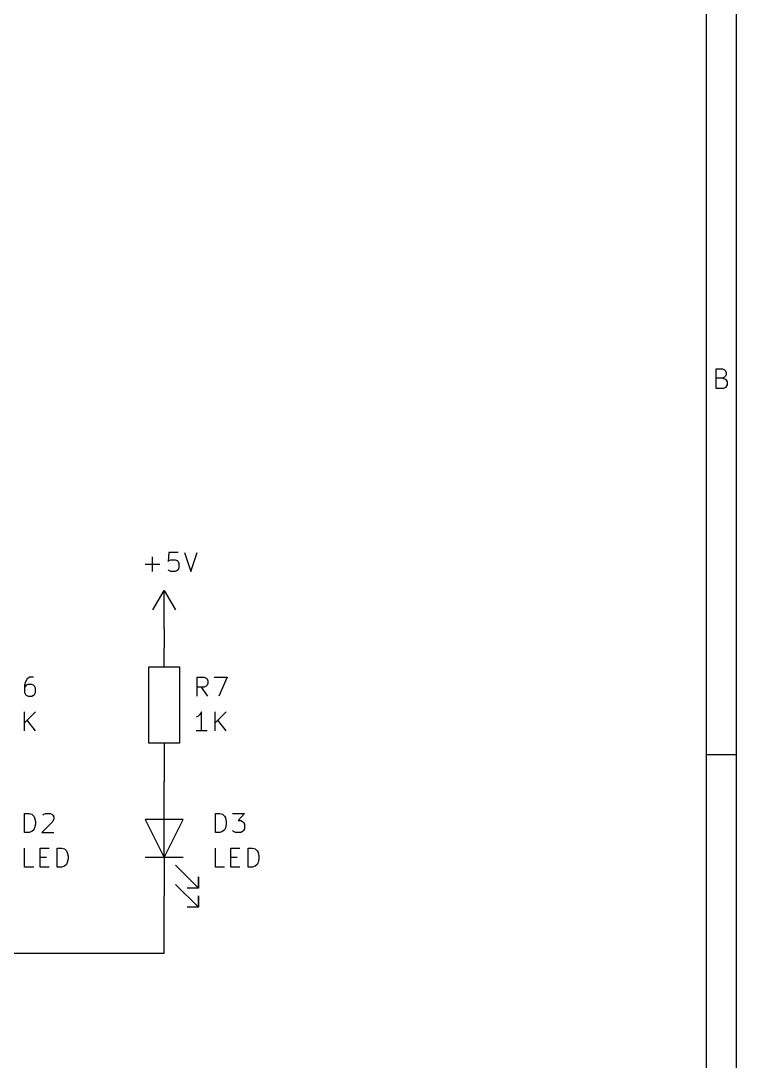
# Model space of a CAD drawing. Extents: x 0.4 to 11.3, y -7.9 to -0.4.
# Drawn here: x 9.424 to 11.299, y -5.134 to -2.406 of the extents above; entities that cross this region are included whole.
import ezdxf

# ---------------------------------------------------------------- set-up
doc = ezdxf.new("R2010")
doc.units = 0
doc.header["$MEASUREMENT"] = 0
for name, color, linetype in [('CYAN2', 4, 'CONTINUOUS'), ('GREEN3', 91, 'CONTINUOUS'), ('RED2', 1, 'CONTINUOUS')]:
    doc.layers.add(name, color=color, linetype=linetype)

msp = doc.modelspace()

# ---------------------------------------------------------------- linework, layer by layer
at = {"layer": 'CYAN2', "linetype": 'CONTINUOUS'}
for p, q in [((9.7698, -3.8498), (9.7698, -3.8117)), ((9.8126, -3.7998), (9.8102, -3.8236)), ((9.8364, -3.7998), (9.8126, -3.7998)), ((9.8531, -3.7998), (9.8698, -3.8498)), ((9.8698, -3.8498), (9.8864, -3.7998)), ((9.7507, -3.8308), (9.7888, -3.8308)), ((9.8102, -3.8236), (9.8126, -3.8212)), ((9.8126, -3.8474), (9.8102, -3.845)), ((9.8126, -3.8212), (9.8174, -3.8189)), ((9.8174, -3.8189), (9.8293, -3.8189)), ((9.8293, -3.8189), (9.834, -3.8212)), ((9.834, -3.8212), (9.8364, -3.8236)), ((9.8364, -3.845), (9.834, -3.8474)), ((9.8364, -3.8236), (9.8388, -3.8284)), ((9.8388, -3.8403), (9.8364, -3.845)), ((9.8388, -3.8284), (9.8388, -3.8403)), ((9.8174, -3.8498), (9.8126, -3.8474)), ((9.8293, -3.8498), (9.8174, -3.8498)), ((9.834, -3.8474), (9.8293, -3.8498)), ((9.4363, -4.1387), (9.4339, -4.1482)), ((9.441, -4.1316), (9.4363, -4.1387)), ((9.4434, -4.1292), (9.441, -4.1316)), ((9.4482, -4.1268), (9.4434, -4.1292)), ((9.4577, -4.1268), (9.4482, -4.1268)), ((9.8863, -4.1768), (9.8863, -4.1268)), ((9.8863, -4.1268), (9.9053, -4.1268)), ((9.9053, -4.1268), (9.9101, -4.1292)), ((9.9101, -4.1292), (9.9125, -4.1316)), ((9.9125, -4.1316), (9.9149, -4.1363)), ((9.9149, -4.1435), (9.9125, -4.1482)), ((9.9149, -4.1363), (9.9149, -4.1435)), ((9.9315, -4.1268), (9.9649, -4.1268)), ((9.9649, -4.1268), (9.9434, -4.1768)), ((9.4339, -4.1482), (9.4339, -4.1673)), ((9.4363, -4.1506), (9.4339, -4.1554)), ((9.4339, -4.1673), (9.4363, -4.172)), ((9.4387, -4.1482), (9.4363, -4.1506)), ((9.4363, -4.172), (9.4387, -4.1744)), ((9.4434, -4.1459), (9.4387, -4.1482)), ((9.4529, -4.1459), (9.4434, -4.1459)), ((9.4577, -4.1482), (9.4529, -4.1459)), ((9.4601, -4.1506), (9.4577, -4.1482)), ((9.4577, -4.1744), (9.4601, -4.172)), ((9.4625, -4.1554), (9.4601, -4.1506)), ((9.4601, -4.172), (9.4625, -4.1673)), ((9.4625, -4.1673), (9.4625, -4.1554)), ((9.9053, -4.153), (9.8863, -4.153)), ((9.9149, -4.1768), (9.8982, -4.153)), ((9.9101, -4.1506), (9.9053, -4.153)), ((9.9125, -4.1482), (9.9101, -4.1506)), ((9.4387, -4.1744), (9.4434, -4.1768)), ((9.4434, -4.1768), (9.4529, -4.1768)), ((9.4529, -4.1768), (9.4577, -4.1744)), ((9.4339, -4.2678), (9.4339, -4.2178)), ((9.4625, -4.2178), (9.4339, -4.2464)), ((9.8934, -4.2249), (9.8887, -4.2297)), ((9.8982, -4.2178), (9.8934, -4.2249)), ((9.8982, -4.2678), (9.8982, -4.2178)), ((9.9339, -4.2678), (9.9339, -4.2178)), ((9.9625, -4.2178), (9.9339, -4.2464)), ((9.4625, -4.2678), (9.441, -4.2392)), ((9.8887, -4.2297), (9.8839, -4.2321)), ((9.9625, -4.2678), (9.941, -4.2392)), ((9.9125, -4.2678), (9.8839, -4.2678)), ((9.4343, -4.5338), (9.4343, -4.4838)), ((9.4343, -4.4838), (9.4462, -4.4838)), ((9.4462, -4.4838), (9.4533, -4.4862)), ((9.4533, -4.4862), (9.4581, -4.4909)), ((9.4581, -4.4909), (9.4605, -4.4957)), ((9.4605, -4.4957), (9.4629, -4.5052)), ((9.4819, -4.4886), (9.4843, -4.4862)), ((9.4843, -4.4862), (9.489, -4.4838)), ((9.489, -4.4838), (9.5009, -4.4838)), ((9.5009, -4.4838), (9.5057, -4.4862)), ((9.5057, -4.4862), (9.5081, -4.4886)), ((9.5081, -4.4886), (9.5105, -4.4933)), ((9.5105, -4.4981), (9.5081, -4.5052)), ((9.5105, -4.4933), (9.5105, -4.4981)), ((9.9343, -4.5338), (9.9343, -4.4838)), ((9.9343, -4.4838), (9.9462, -4.4838)), ((9.9462, -4.4838), (9.9533, -4.4862)), ((9.9533, -4.4862), (9.9581, -4.4909)), ((9.9581, -4.4909), (9.9605, -4.4957)), ((9.9605, -4.4957), (9.9629, -4.5052)), ((9.9795, -4.4838), (10.0105, -4.4838)), ((10.0105, -4.4838), (9.9938, -4.5028)), ((9.4581, -4.5267), (9.4533, -4.5314)), ((9.4605, -4.5219), (9.4581, -4.5267)), ((9.4629, -4.5124), (9.4605, -4.5219)), ((9.4629, -4.5052), (9.4629, -4.5124)), ((9.5081, -4.5052), (9.4795, -4.5338)), ((9.9581, -4.5267), (9.9533, -4.5314)), ((9.9605, -4.5219), (9.9581, -4.5267)), ((9.9629, -4.5124), (9.9605, -4.5219)), ((9.9629, -4.5052), (9.9629, -4.5124)), ((9.9938, -4.5028), (10.0009, -4.5028)), ((10.0009, -4.5028), (10.0057, -4.5052)), ((10.0057, -4.5052), (10.0081, -4.5076)), ((10.0081, -4.5076), (10.0105, -4.5124)), ((10.0105, -4.5243), (10.0081, -4.529)), ((10.0105, -4.5124), (10.0105, -4.5243)), ((9.4462, -4.5338), (9.4343, -4.5338)), ((9.4533, -4.5314), (9.4462, -4.5338)), ((9.4795, -4.5338), (9.5105, -4.5338)), ((9.9462, -4.5338), (9.9343, -4.5338)), ((9.9533, -4.5314), (9.9462, -4.5338)), ((9.9819, -4.5314), (9.9795, -4.529)), ((9.9867, -4.5338), (9.9819, -4.5314)), ((10.0009, -4.5338), (9.9867, -4.5338)), ((10.0057, -4.5314), (10.0009, -4.5338)), ((10.0081, -4.529), (10.0057, -4.5314)), ((9.4343, -4.6248), (9.4343, -4.5748)), ((9.4748, -4.6248), (9.4748, -4.5748)), ((9.4748, -4.5748), (9.4986, -4.5748)), ((9.52, -4.6248), (9.52, -4.5748)), ((9.52, -4.5748), (9.5319, -4.5748)), ((9.5319, -4.5748), (9.539, -4.5772)), ((9.539, -4.5772), (9.5438, -4.5819)), ((9.5438, -4.5819), (9.5462, -4.5867)), ((9.9343, -4.6248), (9.9343, -4.5748)), ((9.9748, -4.6248), (9.9748, -4.5748)), ((9.9748, -4.5748), (9.9986, -4.5748)), ((10.02, -4.6248), (10.02, -4.5748)), ((10.02, -4.5748), (10.0319, -4.5748)), ((10.0319, -4.5748), (10.039, -4.5772)), ((10.039, -4.5772), (10.0438, -4.5819)), ((10.0438, -4.5819), (10.0462, -4.5867)), ((9.4748, -4.5986), (9.4914, -4.5986)), ((9.5462, -4.5867), (9.5486, -4.5962)), ((9.5486, -4.6034), (9.5462, -4.6129)), ((9.5486, -4.5962), (9.5486, -4.6034)), ((9.9748, -4.5986), (9.9914, -4.5986)), ((10.0462, -4.5867), (10.0486, -4.5962)), ((10.0486, -4.6034), (10.0462, -4.6129)), ((10.0486, -4.5962), (10.0486, -4.6034)), ((9.4581, -4.6248), (9.4343, -4.6248)), ((9.4986, -4.6248), (9.4748, -4.6248)), ((9.5319, -4.6248), (9.52, -4.6248)), ((9.539, -4.6224), (9.5319, -4.6248)), ((9.5438, -4.6177), (9.539, -4.6224)), ((9.5462, -4.6129), (9.5438, -4.6177)), ((9.9581, -4.6248), (9.9343, -4.6248)), ((9.9986, -4.6248), (9.9748, -4.6248)), ((10.0319, -4.6248), (10.02, -4.6248)), ((10.039, -4.6224), (10.0319, -4.6248)), ((10.0438, -4.6177), (10.039, -4.6224)), ((10.0462, -4.6129), (10.0438, -4.6177))]:
    msp.add_line(p, q, dxfattribs=at)
at = {"layer": 'GREEN3', "linetype": 'CONTINUOUS'}
for p, q in [((9.8, -4), (9.8, -4.05)), ((9.8, -4.35), (9.8, -4.4)), ((9.8, -4.85), (9.8, -4.7)), ((7.1, -4.85), (9.8, -4.85))]:
    msp.add_line(p, q, dxfattribs=at)
at = {"layer": 'RED2', "linetype": 'CONTINUOUS'}
for p, q in [((11.2993, -0.3937), (11.2993, -7.8743)), ((11.2206, -0.4724), (11.2206, -7.7956)), ((11.2465, -3.3698), (11.2465, -3.3186)), ((11.2465, -3.3186), (11.2636, -3.3186)), ((11.2636, -3.3186), (11.2685, -3.3211)), ((11.2685, -3.3211), (11.2709, -3.3235)), ((11.2709, -3.3235), (11.2733, -3.3284)), ((11.2636, -3.343), (11.2465, -3.343)), ((11.2685, -3.3406), (11.2636, -3.343)), ((11.2636, -3.343), (11.2709, -3.3455)), ((11.2709, -3.3381), (11.2685, -3.3406)), ((11.2733, -3.3333), (11.2709, -3.3381)), ((11.2709, -3.3455), (11.2733, -3.3479)), ((11.2733, -3.3284), (11.2733, -3.3333)), ((11.2733, -3.3479), (11.2758, -3.3528)), ((11.2758, -3.3528), (11.2758, -3.3601)), ((11.266, -3.3698), (11.2465, -3.3698)), ((11.2709, -3.3674), (11.266, -3.3698)), ((11.2733, -3.365), (11.2709, -3.3674)), ((11.2758, -3.3601), (11.2733, -3.365)), ((9.77, -3.95), (9.8, -3.9)), ((9.8, -4), (9.8, -3.9)), ((9.8, -3.9), (9.83, -3.95)), ((9.8, -4.1), (9.8, -4.05)), ((9.76, -4.3), (9.76, -4.1)), ((9.76, -4.1), (9.84, -4.1)), ((9.84, -4.1), (9.84, -4.3)), ((9.84, -4.3), (9.76, -4.3)), ((9.8, -4.3), (9.8, -4.35)), ((11.2993, -4.3307), (11.2206, -4.3307)), ((9.8, -4.5), (9.8, -4.4)), ((9.85, -4.5), (9.75, -4.5)), ((9.75, -4.5), (9.8, -4.6)), ((9.8, -4.6), (9.8, -4.5)), ((9.8, -4.6), (9.85, -4.5)), ((9.85, -4.6), (9.75, -4.6)), ((9.8, -4.6), (9.8, -4.7)), ((9.83, -4.62), (9.89, -4.68)), ((9.89, -4.68), (9.89, -4.65)), ((9.89, -4.65), (9.89, -4.68)), ((9.83, -4.67), (9.89, -4.73)), ((9.89, -4.68), (9.86, -4.68)), ((9.89, -4.73), (9.89, -4.7)), ((9.89, -4.7), (9.89, -4.73)), ((9.89, -4.73), (9.86, -4.73))]:
    msp.add_line(p, q, dxfattribs=at)

doc.saveas('drawing.dxf')
